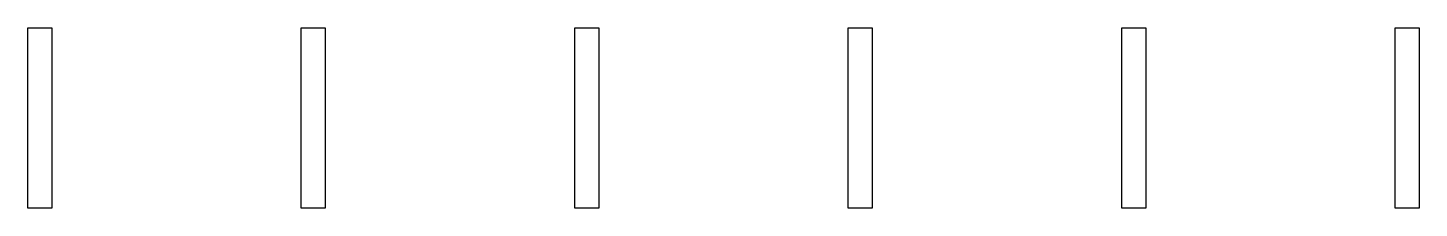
# Model space of a CAD drawing. Header units: millimetres. Extents: x -80.7 to -22.7, y 36.2 to 43.7.
import ezdxf

# ---------------------------------------------------------------- set-up
doc = ezdxf.new("R2010")
doc.units = ezdxf.units.MM
doc.layers.get('0').update_dxf_attribs({"linetype": 'CONTINUOUS'})

msp = doc.modelspace()

# ---------------------------------------------------------------- linework, layer by layer
for points in [[(-79.747, 36.203), (-80.747, 36.203), (-80.747, 43.703), (-79.747, 43.703)], [(-69.347, 36.203), (-69.347, 43.703), (-68.347, 43.703), (-68.347, 36.203)], [(-57.947, 43.703), (-56.947, 43.703), (-56.947, 36.203), (-57.947, 36.203)], [(-45.547, 36.203), (-46.547, 36.203), (-46.547, 43.703), (-45.547, 43.703)], [(-35.147, 36.203), (-35.147, 43.703), (-34.147, 43.703), (-34.147, 36.203)], [(-22.747, 36.203), (-23.747, 36.203), (-23.747, 43.703), (-22.747, 43.703)]]:
    msp.add_lwpolyline(points, close=True)

doc.saveas('drawing.dxf')
